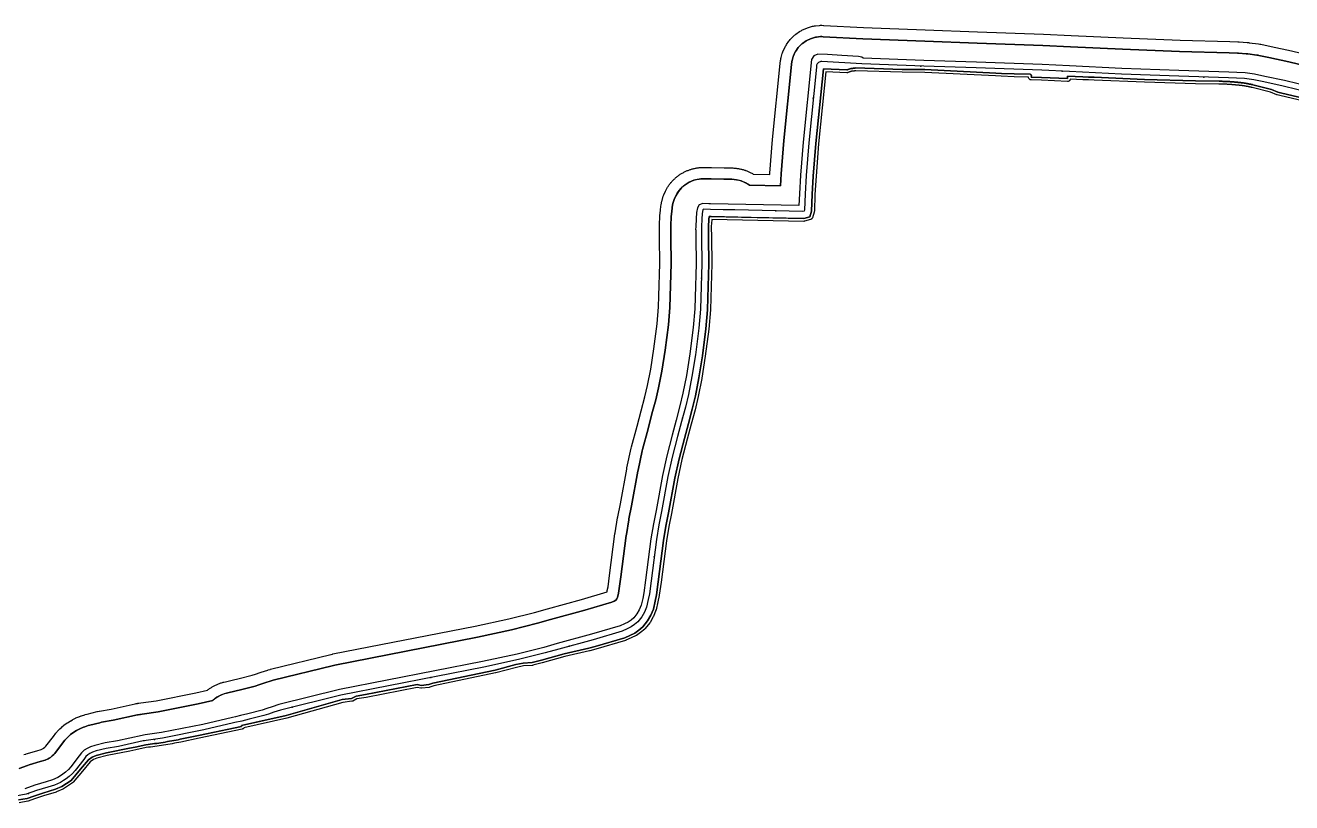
# Model space of a CAD drawing. Header units: inches. Extents: x 87993 to 113012, y 435073 to 454214.
# Drawn here: x 90714 to 91608, y 439710 to 440259 of the extents above; entities that cross this region are included whole.
import ezdxf

# ---------------------------------------------------------------- set-up
doc = ezdxf.new("R2010")
doc.units = ezdxf.units.IN
doc.header["$MEASUREMENT"] = 0
for name, color, linetype, true_color in [('As_waterkering_ZES', 7, 'Continuous', 0x00e84b), ('Beschermingszone_ZES', 7, 'Continuous', 0xfbe8ed), ('Grens_bebouwingsvrije_zone_ZES', 7, 'Continuous', 0xa4e805), ('Kernzone_ZES', 7, 'Continuous', 0xf3e833), ('Referentiepunten_ZES', 7, 'Continuous', 0xb0e81c)]:
    doc.layers.add(name, color=color, linetype=linetype, true_color=true_color)

msp = doc.modelspace()

# ---------------------------------------------------------------- linework, layer by layer
at = {"layer": 'As_waterkering_ZES'}
for points in [[(91620.87, 440211.23), (91601.62, 440215.83), (91587.79, 440218.82), (91580.73, 440220.28), (91574.25, 440221.14), (91568.64, 440221.53), (91562.96, 440221.71), (91527.83, 440222.79), (91487.42, 440224.37), (91450.64, 440226.09), (91431.3, 440227.01), (91384.94, 440228.66), (91347.91, 440229.94), (91304.18, 440231.7), (91276.01, 440233.18), (91275.39, 440233.17), (91274.79, 440233.06), (91274.21, 440232.84), (91273.68, 440232.53), (91273.21, 440232.14), (91272.81, 440231.67), (91272.5, 440231.14), (91272.28, 440230.56), (91272.17, 440229.96), (91272.16, 440229.34), (91266.76, 440175.86), (91264.92, 440152.7), (91264.16, 440139.66), (91263.74, 440128.41), (91263.5, 440127.65), (91262.63, 440127.41), (91214.64, 440128.43), (91212.09, 440128.49)], [(91212.09, 440128.49), (91210.99, 440128.51), (91206.47, 440128.61), (91197.44, 440128.8), (91192.65, 440128.92), (91192.28, 440128.8), (91192.11, 440128.47), (91191.59, 440126), (91191.29, 440122.01), (91191.02, 440116.79), (91191.13, 440108.97), (91191.29, 440090.41), (91190.67, 440066.63), (91190.36, 440058.35), (91189.29, 440045), (91186.84, 440026.28), (91184.38, 440010.79), (91181.93, 439998.21), (91179.78, 439989.16), (91177.02, 439979.03), (91174.25, 439968.45), (91170.45, 439953.89), (91167.45, 439940.17), (91162.95, 439915.57), (91161.1, 439906.18), (91159.39, 439895.8), (91155.58, 439866.64), (91154.42, 439857.53), (91153.54, 439853.37), (91152.34, 439848.16), (91150.8, 439844.49), (91148.91, 439841.11), (91146.2, 439837.7), (91143.79, 439835.73), (91141.49, 439834.08), (91138.53, 439832.66), (91135.19, 439831.19), (91114.61, 439825.1), (91090.41, 439818.43), (91080.88, 439815.76), (91061.93, 439811.07), (91037.5, 439805.7), (90936.61, 439785.96), (90894.05, 439775.44), (90889.44, 439773.98), (90885.62, 439772.63), (90882.19, 439771.56), (90872.04, 439768.9), (90866.69, 439767.63), (90861.84, 439766.54), (90860.97, 439766.33)], [(90860.97, 439766.33), (90840.04, 439761.36), (90810.83, 439755.51), (90799.21, 439753.97), (90798.13, 439753.8), (90797.25, 439753.63), (90779.7, 439749.79), (90771.05, 439748.24), (90764.03, 439746.53), (90761.48, 439745.73), (90759.6, 439744.77), (90758.02, 439743.81), (90756.72, 439742.6), (90755.18, 439740.6), (90749.24, 439732.74), (90747.36, 439730.69), (90745.02, 439728.6), (90742.81, 439726.89), (90741.01, 439725.64), (90738.84, 439724.34), (90734.58, 439722.46), (90729.9, 439721), (90721.96, 439718.7), (90714.61, 439715.99), (90700.61, 439713.48)]]:
    msp.add_lwpolyline(points, dxfattribs=at)
at = {"layer": 'Beschermingszone_ZES'}
for points in [[(91624.98, 440228.34, 0), (91605.53, 440232.99, 0), (91591.42, 440236.04, 0), (91584.27, 440237.52, 0), (91583.78, 440237.61, 0), (91583.04, 440237.72, 0), (91576.57, 440238.58, 0), (91575.49, 440238.69, 0), (91569.88, 440239.09, 0), (91569.21, 440239.12, 0), (91563.52, 440239.31, 0), (91528.45, 440240.38, 0), (91488.18, 440241.95, 0), (91451.47, 440243.67, 0), (91432.03, 440244.6, 0), (91385.56, 440246.25, 0), (91348.57, 440247.52, 0), (91305, 440249.28, 0), (91276.93, 440250.75, 0), (91275.9, 440250.78, 0), (91275.17, 440250.77, 0), (91272.25, 440250.49, 0), (91271.56, 440250.36, 0), (91268.72, 440249.58, 0), (91268.09, 440249.34, 0), (91265.39, 440248.07, 0), (91264.83, 440247.75, 0), (91262.37, 440246.02, 0), (91261.9, 440245.62, 0), (91259.76, 440243.5, 0), (91259.35, 440243, 0), (91257.63, 440240.57, 0), (91257.29, 440239.99, 0), (91256.02, 440237.32, 0), (91255.77, 440236.66, 0), (91254.99, 440233.85, 0), (91254.86, 440233.13, 0), (91254.65, 440231.11, 0), (91249.24, 440177.44, 0), (91247.37, 440153.91, 0), (91246.86, 440145.35, 0), (91224.99, 440145.82, 0), (91222.16, 440147.6, 0), (91219.1, 440148.92, 0), (91215.87, 440149.76, 0), (91212.55, 440150.08, 0), (91211.45, 440150.11, 0), (91206.93, 440150.21, 0), (91197.91, 440150.4, 0), (91193.17, 440150.51, 0), (91190.62, 440150.42, 0), (91188.09, 440150.03, 0), (91185.63, 440149.35, 0), (91182.47, 440148.04, 0), (91179.55, 440146.25, 0), (91176.96, 440144.02, 0), (91174.75, 440141.41, 0), (91172.97, 440138.49, 0), (91171.81, 440135.86, 0), (91170.98, 440132.92, 0), (91170.45, 440130.45, 0), (91170.32, 440129.75, 0), (91170.05, 440127.65, 0), (91169.75, 440123.67, 0), (91169.71, 440123.12, 0), (91169.45, 440117.9, 0), (91169.42, 440116.64, 0), (91169.53, 440108.74, 0), (91169.68, 440090.6, 0), (91169.08, 440067.31, 0), (91168.8, 440059.61, 0), (91167.8, 440047.27, 0), (91165.46, 440029.38, 0), (91163.11, 440014.55, 0), (91160.81, 440002.77, 0), (91158.84, 439994.49, 0), (91156.15, 439984.6, 0), (91153.36, 439973.91, 0), (91149.55, 439959.36, 0), (91149.34, 439958.5, 0), (91146.35, 439944.78, 0), (91146.2, 439944.05, 0), (91141.73, 439919.6, 0), (91139.91, 439910.37, 0), (91139.81, 439909.81, 0), (91138.08, 439899.3, 0), (91137.98, 439898.6, 0), (91134.16, 439869.41, 0), (91133.1, 439861.13, 0), (91132.45, 439858.02, 0), (91131.71, 439854.81, 0), (91131.36, 439853.97, 0), (91130.76, 439853.02, 0), (91129.5, 439852.28, 0), (91127.76, 439851.52, 0), (91108.68, 439845.87, 0), (91084.62, 439839.24, 0), (91075.37, 439836.65, 0), (91057.02, 439832.11, 0), (91033.11, 439826.85, 0), (90932.46, 439807.16, 0), (90931.42, 439806.93, 0), (90888.87, 439796.41, 0), (90887.52, 439796.03, 0), (90882.9, 439794.57, 0), (90882.22, 439794.34, 0), (90878.81, 439793.13, 0), (90876.25, 439792.34, 0), (90866.79, 439789.86, 0), (90861.81, 439788.67, 0), (90856.97, 439787.58, 0), (90855.98, 439787.35, 0), (90852.47, 439786.19, 0), (90849.2, 439784.44, 0), (90846.28, 439782.17, 0), (90836.02, 439779.73, 0), (90807.74, 439774.07, 0), (90796.54, 439772.57, 0), (90795.27, 439772.38, 0), (90794.74, 439772.29, 0), (90793.73, 439772.1, 0), (90793.23, 439772, 0), (90776.03, 439768.23, 0), (90767.75, 439766.75, 0), (90766.6, 439766.51, 0), (90759.58, 439764.79, 0), (90758.44, 439764.48, 0), (90755.89, 439763.68, 0), (90755.05, 439763.4, 0), (90752.93, 439762.47, 0), (90751.05, 439761.51, 0), (90750.04, 439760.96, 0), (90748.28, 439759.9, 0), (90745.93, 439758.21, 0), (90745.17, 439757.54, 0), (90743.88, 439756.33, 0), (90742.32, 439754.69, 0), (90741.83, 439754.08, 0), (90740.23, 439752, 0), (90734.79, 439744.79, 0), (90734.15, 439744.1, 0), (90733, 439743.07, 0), (90731.67, 439742.04, 0), (90730.81, 439741.44, 0), (90730.2, 439741.08, 0), (90727.96, 439740.09, 0), (90724.48, 439739, 0), (90716.73, 439736.76, 0), (90715.49, 439736.35, 0), (90709.65, 439734.2, 0)], [(90713, 439743.95, 0), (90714.24, 439744.36, 0), (90714.51, 439744.44, 0), (90722.17, 439746.66, 0), (90725.14, 439747.59, 0), (90726.5, 439748.19, 0), (90726.93, 439748.49, 0), (90727.88, 439749.22, 0), (90728.58, 439749.86, 0), (90733.87, 439756.85, 0), (90735.55, 439759.03, 0), (90736.14, 439759.76, 0), (90736.51, 439760.19, 0), (90738.07, 439761.83, 0), (90738.41, 439762.17, 0), (90739.71, 439763.38, 0), (90739.87, 439763.53, 0), (90740.63, 439764.2, 0), (90740.79, 439764.34, 0), (90741.28, 439764.72, 0), (90743.63, 439766.4, 0), (90744.15, 439766.74, 0), (90745.9, 439767.8, 0), (90746.11, 439767.92, 0), (90747.18, 439768.52, 0), (90747.41, 439768.64, 0), (90749.29, 439769.6, 0), (90749.73, 439769.81, 0), (90751.86, 439770.74, 0), (90752.32, 439770.92, 0), (90752.5, 439770.98, 0), (90753.34, 439771.26, 0), (90753.52, 439771.32, 0), (90756.06, 439772.12, 0), (90756.3, 439772.19, 0), (90757.44, 439772.5, 0), (90757.68, 439772.56, 0), (90764.7, 439774.28, 0), (90764.94, 439774.33, 0), (90766.09, 439774.58, 0), (90766.34, 439774.62, 0), (90774.47, 439776.08, 0), (90791.57, 439779.82, 0), (90792.19, 439779.95, 0), (90793.25, 439780.15, 0), (90793.37, 439780.17, 0), (90794, 439780.28, 0), (90795.41, 439780.49, 0), (90806.43, 439781.96, 0), (90834.31, 439787.55, 0), (90842.59, 439789.53, 0), (90843, 439789.85, 0), (90843.45, 439790.19, 0), (90843.91, 439790.52, 0), (90844.37, 439790.84, 0), (90844.84, 439791.15, 0), (90845.32, 439791.45, 0), (90845.8, 439791.75, 0), (90846.24, 439792, 0), (90846.35, 439792.07, 0), (90846.78, 439792.31, 0), (90847.28, 439792.57, 0), (90847.78, 439792.83, 0), (90848.29, 439793.07, 0), (90848.8, 439793.31, 0), (90849.32, 439793.54, 0), (90849.84, 439793.76, 0), (90850.36, 439793.96, 0), (90850.89, 439794.16, 0), (90851.42, 439794.35, 0), (90851.96, 439794.52, 0), (90852.5, 439794.69, 0), (90853.04, 439794.85, 0), (90853.59, 439794.99, 0), (90854.1, 439795.12, 0), (90855.17, 439795.38, 0), (90860, 439796.46, 0), (90864.85, 439797.62, 0), (90874.05, 439800.03, 0), (90876.29, 439800.72, 0), (90879.61, 439801.9, 0), (90880.42, 439802.17, 0), (90885.1, 439803.66, 0), (90885.35, 439803.73, 0), (90886.7, 439804.11, 0), (90886.95, 439804.18, 0), (90929.5, 439814.7, 0), (90929.7, 439814.74, 0), (90930.73, 439814.97, 0), (90930.92, 439815.01, 0), (91031.48, 439834.69, 0), (91055.2, 439839.9, 0), (91073.33, 439844.38, 0), (91082.48, 439846.95, 0), (91106.48, 439853.56, 0), (91124.44, 439858.88, 0), (91124.63, 439859.74, 0), (91125.21, 439862.47, 0), (91126.23, 439870.44, 0), (91130.05, 439899.7, 0), (91130.18, 439900.54, 0), (91131.93, 439911.19, 0), (91132.05, 439911.86, 0), (91133.88, 439921.1, 0), (91138.34, 439945.56, 0), (91138.52, 439946.42, 0), (91141.55, 439960.29, 0), (91141.79, 439961.31, 0), (91145.62, 439975.93, 0), (91148.42, 439986.66, 0), (91151.09, 439996.47, 0), (91152.99, 440004.46, 0), (91155.23, 440015.94, 0), (91157.54, 440030.52, 0), (91159.85, 440048.11, 0), (91160.81, 440060.08, 0), (91161.08, 440067.56, 0), (91161.68, 440090.67, 0), (91161.53, 440108.64, 0), (91161.42, 440116.58, 0), (91161.42, 440116.81, 0), (91161.45, 440118.07, 0), (91161.46, 440118.31, 0), (91161.73, 440123.58, 0), (91161.77, 440124.23, 0), (91162.08, 440128.27, 0), (91162.12, 440128.66, 0), (91162.38, 440130.75, 0), (91162.45, 440131.21, 0), (91162.61, 440132.04, 0), (91163.15, 440134.57, 0), (91163.28, 440135.12, 0), (91164.12, 440138.06, 0), (91164.3, 440138.6, 0), (91164.49, 440139.09, 0), (91165.65, 440141.72, 0), (91165.86, 440142.15, 0), (91166.08, 440142.58, 0), (91166.34, 440143.07, 0), (91166.62, 440143.56, 0), (91166.9, 440144.04, 0), (91167.19, 440144.51, 0), (91167.49, 440144.98, 0), (91167.8, 440145.45, 0), (91168.12, 440145.91, 0), (91168.45, 440146.36, 0), (91168.79, 440146.8, 0), (91169.13, 440147.24, 0), (91169.43, 440147.62, 0), (91169.52, 440147.73, 0), (91169.84, 440148.11, 0), (91170.21, 440148.53, 0), (91170.59, 440148.94, 0), (91170.97, 440149.34, 0), (91171.36, 440149.74, 0), (91171.76, 440150.13, 0), (91172.17, 440150.52, 0), (91172.58, 440150.89, 0), (91173, 440151.26, 0), (91173.38, 440151.58, 0), (91173.49, 440151.67, 0), (91173.86, 440151.97, 0), (91174.3, 440152.31, 0), (91174.75, 440152.65, 0), (91175.2, 440152.98, 0), (91175.66, 440153.29, 0), (91176.13, 440153.6, 0), (91176.6, 440153.9, 0), (91177.08, 440154.19, 0), (91177.55, 440154.47, 0), (91178.05, 440154.75, 0), (91178.54, 440155.01, 0), (91179.04, 440155.27, 0), (91179.54, 440155.51, 0), (91180.04, 440155.75, 0), (91180.55, 440155.98, 0), (91181.07, 440156.19, 0), (91181.59, 440156.4, 0), (91182.11, 440156.6, 0), (91182.64, 440156.78, 0), (91183.1, 440156.94, 0), (91183.56, 440157.09, 0), (91184.09, 440157.25, 0), (91184.62, 440157.41, 0), (91185.15, 440157.55, 0), (91185.69, 440157.69, 0), (91186.23, 440157.81, 0), (91186.77, 440157.93, 0), (91187.24, 440158.02, 0), (91187.37, 440158.05, 0), (91187.86, 440158.13, 0), (91188.4, 440158.21, 0), (91188.95, 440158.29, 0), (91189.5, 440158.35, 0), (91190.05, 440158.4, 0), (91190.6, 440158.45, 0), (91191.15, 440158.48, 0), (91191.71, 440158.5, 0), (91192.26, 440158.52, 0), (91192.75, 440158.52, 0), (91192.89, 440158.52, 0), (91193.33, 440158.51, 0), (91198.09, 440158.4, 0), (91207.11, 440158.2, 0), (91211.62, 440158.11, 0), (91212.76, 440158.08, 0), (91213.28, 440158.07, 0), (91213.83, 440158.04, 0), (91214.38, 440158, 0), (91214.94, 440157.95, 0), (91215.49, 440157.89, 0), (91216.04, 440157.82, 0), (91216.59, 440157.75, 0), (91217.14, 440157.65, 0), (91217.68, 440157.56, 0), (91218.23, 440157.45, 0), (91218.77, 440157.33, 0), (91219.31, 440157.2, 0), (91219.84, 440157.06, 0), (91220.38, 440156.91, 0), (91220.91, 440156.75, 0), (91221.44, 440156.58, 0), (91221.89, 440156.42, 0), (91222.03, 440156.37, 0), (91222.48, 440156.21, 0), (91223, 440156.01, 0), (91223.51, 440155.8, 0), (91224.02, 440155.58, 0), (91224.53, 440155.35, 0), (91225.03, 440155.11, 0), (91225.53, 440154.86, 0), (91226.02, 440154.61, 0), (91226.5, 440154.34, 0), (91226.98, 440154.07, 0), (91227.45, 440153.79, 0), (91239.33, 440153.51, 0), (91239.39, 440154.46, 0), (91241.27, 440178.16, 0), (91246.69, 440231.91, 0), (91246.9, 440233.94, 0), (91246.99, 440234.56, 0), (91247.13, 440235.33, 0), (91247.28, 440235.99, 0), (91248.07, 440238.8, 0), (91248.27, 440239.43, 0), (91248.53, 440240.13, 0), (91248.79, 440240.75, 0), (91250.06, 440243.42, 0), (91250.37, 440244.01, 0), (91250.73, 440244.61, 0), (91251.09, 440245.19, 0), (91252.81, 440247.62, 0), (91253.23, 440248.16, 0), (91253.65, 440248.66, 0), (91254.12, 440249.16, 0), (91256.25, 440251.29, 0), (91256.75, 440251.75, 0), (91257.23, 440252.15, 0), (91257.77, 440252.56, 0), (91260.24, 440254.3, 0), (91260.81, 440254.67, 0), (91261.38, 440254.99, 0), (91261.98, 440255.31, 0), (91264.67, 440256.58, 0), (91265.3, 440256.84, 0), (91265.96, 440257.09, 0), (91266.59, 440257.29, 0), (91269.44, 440258.07, 0), (91270.1, 440258.23, 0), (91270.83, 440258.36, 0), (91271.48, 440258.45, 0), (91274.4, 440258.73, 0), (91275.07, 440258.77, 0), (91275.85, 440258.78, 0), (91276.08, 440258.78, 0), (91277.11, 440258.75, 0), (91277.35, 440258.74, 0), (91305.37, 440257.27, 0), (91348.87, 440255.52, 0), (91385.84, 440254.25, 0), (91432.36, 440252.59, 0), (91451.85, 440251.66, 0), (91488.52, 440249.95, 0), (91528.73, 440248.37, 0), (91563.77, 440247.3, 0), (91569.55, 440247.11, 0), (91570.37, 440247.07, 0), (91576.06, 440246.67, 0), (91576.3, 440246.65, 0), (91577.38, 440246.54, 0), (91577.62, 440246.51, 0), (91584.18, 440245.64, 0), (91585, 440245.52, 0), (91585.23, 440245.48, 0), (91585.83, 440245.36, 0), (91593.08, 440243.87, 0), (91607.3, 440240.79, 0), (91626.85, 440236.12, 0)], [(90709.21, 439712, 0), (90715.31, 439713.09, 0), (90719.94, 439714.7, 0), (90726.25, 439716.75, 0), (90735.26, 439719.48, 0), (90739.73, 439721.47, 0), (90746.27, 439725.8, 0), (90752.87, 439733.61, 0), (90758.47, 439740.25, 0), (90761.06, 439742.18, 0), (90763.92, 439743.37, 0), (90771.28, 439745.33, 0), (90787.41, 439748.43, 0), (90791.55, 439749.32, 0), (90799.04, 439750.94, 0), (90800.57, 439751.12, 0), (90802.09, 439751.31, 0), (90803.62, 439751.5, 0), (90805.14, 439751.71, 0), (90806.67, 439751.92, 0), (90808.19, 439752.15, 0), (90809.71, 439752.38, 0), (90811.23, 439752.62, 0), (90812.75, 439752.86, 0), (90814.27, 439753.12, 0), (90815.79, 439753.38, 0), (90817.3, 439753.65, 0), (90818.82, 439753.92, 0), (90820.33, 439754.21, 0), (90821.84, 439754.5, 0), (90823.35, 439754.81, 0), (90836.16, 439757.46, 0), (90866.55, 439763.92, 0), (90866.54, 439764.59, 0), (90897.98, 439771.64, 0), (90937.61, 439782.76, 0), (90944.2, 439783.58, 0), (90947.32, 439785.16, 0), (90954.07, 439786.29, 0), (90990.5, 439793.41, 0), (90993.36, 439792.85, 0), (90998.67, 439793.38, 0), (91000.12, 439793.92, 0), (91001.64, 439794.48, 0), (91045.42, 439803.63, 0), (91060.16, 439807.51, 0), (91065.25, 439808.56, 0), (91071.65, 439808.93, 0), (91078.16, 439810.58, 0), (91094.2, 439815.21, 0), (91111.71, 439819.11, 0), (91115.98, 439820.29, 0), (91136.91, 439826.49, 0), (91140.62, 439828.11, 0), (91144.04, 439829.76, 0), (91146.83, 439831.75, 0), (91149.78, 439834.17, 0), (91153.08, 439838.31, 0), (91155.3, 439842.3, 0), (91157.12, 439846.62, 0), (91158.42, 439852.29, 0), (91159.35, 439856.7, 0), (91160.54, 439866, 0), (91164.34, 439895.07, 0), (91166.02, 439905.29, 0), (91167.87, 439914.64, 0), (91172.35, 439939.19, 0), (91175.31, 439952.73, 0), (91179.09, 439967.18, 0), (91181.85, 439977.74, 0), (91184.62, 439987.92, 0), (91186.81, 439997.15, 0), (91189.3, 440009.92, 0), (91191.78, 440025.57, 0), (91194.26, 440044.47, 0), (91195.36, 440058.05, 0), (91195.67, 440066.47, 0), (91196.29, 440090.37, 0), (91196.13, 440109.03, 0), (91196.02, 440116.7, 0), (91196.28, 440121.69, 0), (91196.44, 440123.83, 0), (91197.33, 440123.8, 0), (91263.27, 440122.39, 0), (91267.45, 440123.57, 0), (91268.72, 440127.55, 0), (91269.15, 440139.42, 0), (91269.91, 440152.35, 0), (91271.74, 440175.41, 0), (91277.06, 440228.12, 0), (91293.71, 440227.24, 0), (91293.73, 440227.25, 0), (91294.04, 440227.41, 0), (91294.36, 440227.57, 0), (91294.68, 440227.7, 0), (91295.01, 440227.83, 0), (91295.34, 440227.94, 0), (91295.67, 440228.05, 0), (91296.01, 440228.13, 0), (91296.35, 440228.22, 0), (91296.7, 440228.27, 0), (91297.04, 440228.33, 0), (91297.38, 440228.36, 0), (91297.53, 440228.37, 0), (91297.68, 440228.39, 0), (91297.83, 440228.4, 0), (91297.98, 440228.41, 0), (91298.12, 440228.43, 0), (91298.27, 440228.45, 0), (91298.42, 440228.46, 0), (91298.57, 440228.48, 0), (91298.72, 440228.5, 0), (91298.86, 440228.52, 0), (91299.01, 440228.54, 0), (91299.16, 440228.56, 0), (91299.31, 440228.58, 0), (91299.45, 440228.6, 0), (91299.6, 440228.63, 0), (91299.75, 440228.65, 0), (91332.79, 440227.64, 0), (91348.64, 440227.56, 0), (91398.67, 440225.08, 0), (91402.66, 440224.88, 0), (91411.8, 440224.43, 0), (91423, 440224.24, 0), (91423.08, 440224.2, 0), (91423.15, 440224.16, 0), (91423.23, 440224.11, 0), (91423.3, 440224.06, 0), (91423.37, 440224, 0), (91423.44, 440223.94, 0), (91423.5, 440223.88, 0), (91423.56, 440223.81, 0), (91423.62, 440223.74, 0), (91423.67, 440223.67, 0), (91423.72, 440223.59, 0), (91423.76, 440223.52, 0), (91423.8, 440223.44, 0), (91423.84, 440223.36, 0), (91423.87, 440223.27, 0), (91423.89, 440223.19, 0), (91423.8, 440222.28, 0), (91431.09, 440222.02, 0), (91449.34, 440221.14, 0), (91449.45, 440222.82, 0), (91460.25, 440222.38, 0), (91464.25, 440222.22, 0), (91468.24, 440222.06, 0), (91503.67, 440220.63, 0), (91539.75, 440219.54, 0), (91556.27, 440219.32, 0), (91556.65, 440219.31, 0), (91557.02, 440219.3, 0), (91557.4, 440219.29, 0), (91557.78, 440219.27, 0), (91558.16, 440219.26, 0), (91558.53, 440219.25, 0), (91558.91, 440219.23, 0), (91559.29, 440219.22, 0), (91559.66, 440219.21, 0), (91560.04, 440219.19, 0), (91560.42, 440219.18, 0), (91560.79, 440219.16, 0), (91561.17, 440219.15, 0), (91561.55, 440219.13, 0), (91561.92, 440219.12, 0), (91562.3, 440219.1, 0), (91562.68, 440219.08, 0), (91563.07, 440219.06, 0), (91563.45, 440219.03, 0), (91563.83, 440219.01, 0), (91564.21, 440218.98, 0), (91564.6, 440218.96, 0), (91564.98, 440218.93, 0), (91565.36, 440218.9, 0), (91565.75, 440218.87, 0), (91566.13, 440218.84, 0), (91566.51, 440218.81, 0), (91566.89, 440218.77, 0), (91567.27, 440218.74, 0), (91567.66, 440218.7, 0), (91568.04, 440218.67, 0), (91568.42, 440218.63, 0), (91568.62, 440218.61, 0), (91568.82, 440218.59, 0), (91569.02, 440218.57, 0), (91569.23, 440218.55, 0), (91569.43, 440218.53, 0), (91569.63, 440218.51, 0), (91569.83, 440218.49, 0), (91570.03, 440218.47, 0), (91570.23, 440218.45, 0), (91570.43, 440218.43, 0), (91570.63, 440218.41, 0), (91570.84, 440218.39, 0), (91571.04, 440218.38, 0), (91571.24, 440218.36, 0), (91571.44, 440218.34, 0), (91571.64, 440218.32, 0), (91571.92, 440218.29, 0), (91572.21, 440218.26, 0), (91572.49, 440218.23, 0), (91572.77, 440218.19, 0), (91573.06, 440218.16, 0), (91573.34, 440218.12, 0), (91573.62, 440218.08, 0), (91573.9, 440218.04, 0), (91574.18, 440217.99, 0), (91574.47, 440217.95, 0), (91574.75, 440217.9, 0), (91575.03, 440217.85, 0), (91575.31, 440217.8, 0), (91575.59, 440217.75, 0), (91575.87, 440217.7, 0), (91576.15, 440217.64, 0), (91576.39, 440217.59, 0), (91576.64, 440217.54, 0), (91576.89, 440217.49, 0), (91577.13, 440217.44, 0), (91577.38, 440217.39, 0), (91577.62, 440217.34, 0), (91577.87, 440217.29, 0), (91578.11, 440217.24, 0), (91578.36, 440217.19, 0), (91578.61, 440217.14, 0), (91578.85, 440217.09, 0), (91579.1, 440217.04, 0), (91579.34, 440216.99, 0), (91579.59, 440216.94, 0), (91579.83, 440216.89, 0), (91580.08, 440216.84, 0), (91593.29, 440213.42, 0), (91597.81, 440211.54, 0), (91600.51, 440210.96, 0), (91619.7, 440206.37, 0)], [(91619.24, 440204.42, 0), (91600.07, 440209.01, 0), (91597.38, 440209.59, 0), (91597.12, 440209.66, 0), (91597.04, 440209.69, 0), (91592.65, 440211.52, 0), (91579.63, 440214.89, 0), (91579.43, 440214.93, 0), (91579.19, 440214.98, 0), (91578.94, 440215.03, 0), (91578.7, 440215.08, 0), (91578.45, 440215.13, 0), (91578.21, 440215.18, 0), (91577.96, 440215.23, 0), (91577.72, 440215.28, 0), (91577.47, 440215.33, 0), (91577.22, 440215.38, 0), (91576.98, 440215.43, 0), (91576.74, 440215.48, 0), (91576.49, 440215.53, 0), (91576.24, 440215.58, 0), (91576, 440215.63, 0), (91575.75, 440215.68, 0), (91575.48, 440215.73, 0), (91575.22, 440215.78, 0), (91574.95, 440215.84, 0), (91574.68, 440215.88, 0), (91574.41, 440215.93, 0), (91574.14, 440215.97, 0), (91573.87, 440216.02, 0), (91573.6, 440216.06, 0), (91573.34, 440216.1, 0), (91573.07, 440216.14, 0), (91572.8, 440216.17, 0), (91572.52, 440216.21, 0), (91572.25, 440216.24, 0), (91571.98, 440216.27, 0), (91571.71, 440216.3, 0), (91571.45, 440216.33, 0), (91571.26, 440216.35, 0), (91571.05, 440216.37, 0), (91570.85, 440216.38, 0), (91570.65, 440216.4, 0), (91570.45, 440216.42, 0), (91570.24, 440216.44, 0), (91570.04, 440216.46, 0), (91569.84, 440216.48, 0), (91569.63, 440216.5, 0), (91569.43, 440216.52, 0), (91569.23, 440216.54, 0), (91569.03, 440216.56, 0), (91568.83, 440216.58, 0), (91568.62, 440216.6, 0), (91568.42, 440216.62, 0), (91568.22, 440216.64, 0), (91567.85, 440216.68, 0), (91567.47, 440216.71, 0), (91567.09, 440216.75, 0), (91566.72, 440216.78, 0), (91566.34, 440216.81, 0), (91565.96, 440216.85, 0), (91565.59, 440216.88, 0), (91565.21, 440216.91, 0), (91564.83, 440216.93, 0), (91564.46, 440216.96, 0), (91564.08, 440216.99, 0), (91563.7, 440217.01, 0), (91563.32, 440217.04, 0), (91562.95, 440217.06, 0), (91562.57, 440217.08, 0), (91562.2, 440217.1, 0), (91561.84, 440217.12, 0), (91561.46, 440217.13, 0), (91561.09, 440217.15, 0), (91560.71, 440217.16, 0), (91560.34, 440217.18, 0), (91559.96, 440217.19, 0), (91559.59, 440217.21, 0), (91559.21, 440217.22, 0), (91558.84, 440217.24, 0), (91558.46, 440217.25, 0), (91558.09, 440217.26, 0), (91557.71, 440217.27, 0), (91557.34, 440217.29, 0), (91556.96, 440217.3, 0), (91556.59, 440217.31, 0), (91556.23, 440217.32, 0), (91539.71, 440217.54, 0), (91503.6, 440218.63, 0), (91468.16, 440220.06, 0), (91464.17, 440220.22, 0), (91460.17, 440220.38, 0), (91451.29, 440220.74, 0), (91451.21, 440220.44, 0), (91451.08, 440220.16, 0), (91450.9, 440219.9, 0), (91450.69, 440219.67, 0), (91450.44, 440219.47, 0), (91450.16, 440219.32, 0), (91449.87, 440219.21, 0), (91449.56, 440219.16, 0), (91449.24, 440219.15, 0), (91431, 440220.02, 0), (91423.73, 440220.28, 0), (91423.4, 440220.32, 0), (91423.07, 440220.41, 0), (91422.77, 440220.56, 0), (91422.49, 440220.76, 0), (91422.26, 440221.01, 0), (91422.06, 440221.29, 0), (91421.92, 440221.59, 0), (91421.84, 440221.92, 0), (91421.8, 440222.26, 0), (91411.77, 440222.43, 0), (91411.7, 440222.43, 0), (91402.56, 440222.88, 0), (91398.57, 440223.08, 0), (91348.59, 440225.56, 0), (91332.78, 440225.64, 0), (91332.73, 440225.64, 0), (91299.88, 440226.65, 0), (91299.76, 440226.63, 0), (91299.6, 440226.6, 0), (91299.45, 440226.58, 0), (91299.29, 440226.56, 0), (91299.13, 440226.54, 0), (91298.97, 440226.51, 0), (91298.81, 440226.49, 0), (91298.65, 440226.48, 0), (91298.49, 440226.46, 0), (91298.33, 440226.44, 0), (91298.18, 440226.42, 0), (91298.02, 440226.41, 0), (91297.86, 440226.39, 0), (91297.7, 440226.38, 0), (91297.55, 440226.37, 0), (91297.29, 440226.34, 0), (91297.02, 440226.3, 0), (91296.75, 440226.25, 0), (91296.49, 440226.19, 0), (91296.22, 440226.13, 0), (91295.96, 440226.04, 0), (91295.7, 440225.96, 0), (91295.44, 440225.85, 0), (91295.19, 440225.75, 0), (91294.94, 440225.62, 0), (91294.69, 440225.5, 0), (91294.44, 440225.38, 0), (91294.17, 440225.29, 0), (91293.89, 440225.25, 0), (91293.61, 440225.25, 0), (91278.86, 440226.02, 0), (91273.74, 440175.23, 0), (91271.91, 440152.21, 0), (91271.15, 440139.32, 0), (91270.72, 440127.48, 0), (91270.69, 440127.2, 0), (91270.62, 440126.94, 0), (91269.36, 440122.96, 0), (91269.23, 440122.66, 0), (91269.06, 440122.38, 0), (91268.84, 440122.13, 0), (91268.59, 440121.92, 0), (91268.3, 440121.76, 0), (91267.99, 440121.64, 0), (91263.82, 440120.47, 0), (91263.62, 440120.42, 0), (91263.25, 440120.39, 0), (91198.29, 440121.78, 0), (91198.27, 440121.57, 0), (91198.02, 440116.67, 0), (91198.13, 440109.05, 0), (91198.29, 440090.37, 0), (91198.28, 440090.31, 0), (91197.67, 440066.41, 0), (91197.36, 440057.98, 0), (91197.35, 440057.89, 0), (91196.26, 440044.31, 0), (91196.25, 440044.21, 0), (91193.77, 440025.31, 0), (91193.76, 440025.25, 0), (91191.28, 440009.59, 0), (91191.27, 440009.53, 0), (91188.78, 439996.77, 0), (91188.76, 439996.69, 0), (91186.57, 439987.46, 0), (91186.55, 439987.39, 0), (91183.78, 439977.23, 0), (91181.03, 439966.68, 0), (91177.25, 439952.26, 0), (91174.31, 439938.8, 0), (91169.83, 439914.26, 0), (91167.99, 439904.94, 0), (91166.32, 439894.78, 0), (91162.53, 439865.74, 0), (91161.34, 439856.44, 0), (91161.32, 439856.35, 0), (91161.31, 439856.29, 0), (91160.38, 439851.86, 0), (91159.07, 439846.17, 0), (91159, 439845.93, 0), (91158.96, 439845.84, 0), (91157.15, 439841.52, 0), (91157.05, 439841.32, 0), (91154.82, 439837.32, 0), (91154.64, 439837.07, 0), (91151.34, 439832.92, 0), (91151.31, 439832.88, 0), (91151.05, 439832.63, 0), (91148.09, 439830.2, 0), (91147.99, 439830.13, 0), (91145.21, 439828.14, 0), (91145.04, 439828.03, 0), (91144.91, 439827.96, 0), (91141.49, 439826.31, 0), (91141.42, 439826.28, 0), (91137.72, 439824.66, 0), (91137.6, 439824.61, 0), (91137.48, 439824.57, 0), (91116.53, 439818.37, 0), (91112.25, 439817.18, 0), (91112.15, 439817.16, 0), (91094.69, 439813.27, 0), (91078.71, 439808.66, 0), (91078.65, 439808.64, 0), (91072.14, 439806.99, 0), (91072, 439806.96, 0), (91071.76, 439806.93, 0), (91065.51, 439806.57, 0), (91060.62, 439805.56, 0), (91045.93, 439801.7, 0), (91045.83, 439801.67, 0), (91002.19, 439792.55, 0), (91000.81, 439792.05, 0), (90999.36, 439791.5, 0), (90999.02, 439791.41, 0), (90998.87, 439791.39, 0), (90993.56, 439790.86, 0), (90993.36, 439790.85, 0), (90992.99, 439790.88, 0), (90990.5, 439791.37, 0), (90954.45, 439784.33, 0), (90954.41, 439784.32, 0), (90947.95, 439783.24, 0), (90945.1, 439781.8, 0), (90944.78, 439781.67, 0), (90944.45, 439781.6, 0), (90938, 439780.79, 0), (90898.52, 439769.72, 0), (90898.42, 439769.69, 0), (90868.28, 439762.93, 0), (90868.09, 439762.65, 0), (90867.86, 439762.41, 0), (90867.59, 439762.21, 0), (90867.29, 439762.06, 0), (90866.96, 439761.96, 0), (90836.57, 439755.5, 0), (90823.75, 439752.85, 0), (90822.23, 439752.54, 0), (90820.71, 439752.25, 0), (90819.19, 439751.96, 0), (90817.66, 439751.68, 0), (90816.14, 439751.41, 0), (90814.61, 439751.15, 0), (90813.08, 439750.89, 0), (90811.55, 439750.64, 0), (90810.02, 439750.4, 0), (90808.49, 439750.17, 0), (90806.95, 439749.94, 0), (90805.42, 439749.73, 0), (90803.88, 439749.52, 0), (90802.35, 439749.33, 0), (90800.81, 439749.13, 0), (90799.37, 439748.97, 0), (90791.97, 439747.37, 0), (90787.83, 439746.47, 0), (90787.78, 439746.46, 0), (90771.73, 439743.38, 0), (90764.56, 439741.47, 0), (90762.06, 439740.43, 0), (90759.85, 439738.78, 0), (90754.4, 439732.32, 0), (90747.79, 439724.51, 0), (90747.55, 439724.27, 0), (90747.37, 439724.14, 0), (90740.83, 439719.8, 0), (90740.73, 439719.74, 0), (90740.54, 439719.64, 0), (90736.07, 439717.65, 0), (90735.94, 439717.6, 0), (90735.84, 439717.56, 0), (90726.85, 439714.85, 0), (90720.58, 439712.8, 0), (90715.96, 439711.2, 0), (90715.66, 439711.12, 0), (90709.57, 439710.03, 0)]]:
    msp.add_polyline3d(points, dxfattribs=at)
at = {"layer": 'Grens_bebouwingsvrije_zone_ZES'}
msp.add_lwpolyline([(91621.81, 440215.12), (91602.51, 440219.73), (91588.62, 440222.74), (91581.39, 440224.22), (91574.66, 440225.12), (91568.85, 440225.53), (91563.09, 440225.71), (91527.97, 440226.78), (91487.59, 440228.37), (91450.83, 440230.08), (91431.46, 440231.01), (91385.08, 440232.66), (91348.06, 440233.93), (91305.14, 440235.66), (91304.14, 440236.36), (91301.79, 440236.74), (91290.18, 440237.47), (91279.91, 440238.14), (91273.1, 440238.44), (91270.24, 440237.25), (91268.66, 440234.55), (91262.78, 440176.22), (91260.93, 440152.97), (91260.16, 440139.85), (91259.85, 440131.47), (91197.51, 440132.8), (91196.35, 440132.83), (91192.05, 440132.93), (91189.46, 440132.08), (91188.31, 440129.82), (91187.62, 440126.57), (91187.29, 440122.27), (91187.02, 440116.87), (91186.89, 440114.5), (91187.05, 440114.49), (91187.13, 440108.93), (91187.28, 440090.45), (91186.67, 440066.76), (91186.37, 440058.58), (91185.31, 440045.42), (91182.88, 440026.86), (91180.44, 440011.48), (91178.02, 439999.05), (91175.9, 439990.14), (91173.15, 439980.06), (91170.39, 439969.46), (91166.56, 439954.83), (91163.53, 439940.96), (91159.03, 439916.32), (91157.17, 439906.9), (91155.44, 439896.38), (91151.62, 439867.15), (91150.47, 439858.2), (91149.64, 439854.23), (91148.52, 439849.39), (91147.2, 439846.25), (91145.58, 439843.34), (91143.34, 439840.52), (91141.36, 439838.9), (91139.44, 439837.54), (91136.86, 439836.29), (91133.82, 439834.96), (91113.51, 439828.94), (91089.34, 439822.28), (91079.86, 439819.63), (91061.02, 439814.97), (91036.68, 439809.62), (90935.74, 439789.87), (90892.96, 439779.3), (90888.16, 439777.77), (90884.36, 439776.42), (90881.09, 439775.41), (90871.07, 439772.78), (90865.79, 439771.52), (90862.3, 439770.74), (90860.06, 439770.23), (90839.18, 439765.27), (90810.17, 439759.46), (90798.65, 439757.92), (90797.45, 439757.74), (90796.45, 439757.55), (90778.92, 439753.71), (90770.23, 439752.16), (90762.96, 439750.38), (90759.97, 439749.45), (90757.66, 439748.27), (90755.59, 439747.02), (90753.75, 439745.3), (90752, 439743.02), (90746.17, 439735.3), (90744.55, 439733.54), (90742.46, 439731.68), (90740.44, 439730.11), (90738.84, 439729), (90737, 439727.9), (90733.17, 439726.21), (90728.74, 439724.83), (90720.71, 439722.5), (90713.55, 439719.86)], dxfattribs=at)
at = {"layer": 'Kernzone_ZES'}
msp.add_lwpolyline([(90709.65, 439734.2), (90715.49, 439736.35), (90716.73, 439736.76), (90724.48, 439739), (90727.96, 439740.09), (90730.2, 439741.08), (90730.81, 439741.44), (90731.67, 439742.04), (90733, 439743.07), (90734.15, 439744.1), (90734.79, 439744.79), (90740.23, 439752), (90741.83, 439754.08), (90742.32, 439754.69), (90743.88, 439756.33), (90745.17, 439757.54), (90745.93, 439758.21), (90748.28, 439759.9), (90750.04, 439760.96), (90751.05, 439761.51), (90752.93, 439762.47), (90755.05, 439763.4), (90755.89, 439763.68), (90758.44, 439764.48), (90759.58, 439764.79), (90766.6, 439766.51), (90767.75, 439766.75), (90776.03, 439768.23), (90793.23, 439772), (90793.73, 439772.1), (90794.74, 439772.29), (90795.27, 439772.38), (90796.54, 439772.57), (90807.74, 439774.07), (90836.02, 439779.73), (90846.28, 439782.17, -0.129408), (90855.98, 439787.35), (90856.97, 439787.58), (90861.81, 439788.67), (90866.79, 439789.86), (90876.25, 439792.34), (90878.81, 439793.13), (90882.22, 439794.34), (90882.9, 439794.57), (90887.52, 439796.03), (90888.87, 439796.41), (90931.42, 439806.93), (90932.46, 439807.16), (91033.11, 439826.85), (91057.02, 439832.11), (91075.37, 439836.65), (91084.62, 439839.24), (91108.68, 439845.87), (91127.76, 439851.52), (91129.5, 439852.28), (91130.76, 439853.02), (91131.36, 439853.97), (91131.71, 439854.81), (91132.45, 439858.02), (91133.1, 439861.13), (91134.16, 439869.41), (91137.98, 439898.6), (91138.08, 439899.3), (91139.81, 439909.81), (91139.91, 439910.37), (91141.73, 439919.6), (91146.2, 439944.05), (91146.35, 439944.78), (91149.34, 439958.5), (91149.55, 439959.36), (91153.36, 439973.91), (91156.15, 439984.6), (91158.84, 439994.49), (91160.81, 440002.77), (91163.11, 440014.55), (91165.46, 440029.38), (91167.8, 440047.27), (91168.8, 440059.61), (91169.08, 440067.31), (91169.68, 440090.6), (91169.53, 440108.74), (91169.42, 440116.64), (91169.45, 440117.9), (91169.71, 440123.12), (91169.75, 440123.67), (91170.05, 440127.65), (91170.32, 440129.75), (91170.45, 440130.45), (91170.98, 440132.92), (91171.81, 440135.86), (91172.97, 440138.49, -0.200711), (91185.63, 440149.35, -0.088871), (91193.17, 440150.51), (91197.91, 440150.4), (91206.93, 440150.21), (91211.45, 440150.11), (91212.55, 440150.08, -0.155852), (91224.99, 440145.82), (91246.86, 440145.35), (91247.37, 440153.91), (91249.24, 440177.44), (91254.65, 440231.11), (91254.86, 440233.13), (91254.99, 440233.85), (91255.77, 440236.66), (91256.02, 440237.32), (91257.29, 440239.99), (91257.63, 440240.57), (91259.35, 440243), (91259.76, 440243.5), (91261.9, 440245.62), (91262.37, 440246.02), (91264.83, 440247.75), (91265.39, 440248.07), (91268.09, 440249.34), (91268.72, 440249.58), (91271.56, 440250.36), (91272.25, 440250.49), (91275.17, 440250.77), (91275.9, 440250.78), (91276.93, 440250.75), (91305, 440249.28), (91348.57, 440247.52), (91385.56, 440246.25), (91432.03, 440244.6), (91451.47, 440243.67), (91488.18, 440241.95), (91528.45, 440240.38), (91563.52, 440239.31), (91569.21, 440239.12), (91569.88, 440239.09), (91575.49, 440238.69), (91576.57, 440238.58), (91583.04, 440237.72), (91583.78, 440237.61), (91584.27, 440237.52), (91591.42, 440236.04), (91605.53, 440232.99), (91624.98, 440228.34)], format="xyb", dxfattribs=at)
msp.add_lwpolyline([(91619.7, 440206.37), (91600.51, 440210.96), (91597.81, 440211.54), (91593.29, 440213.42), (91580.08, 440216.84), (91579.83, 440216.89), (91579.59, 440216.94), (91579.34, 440216.99), (91579.1, 440217.04), (91578.85, 440217.09), (91578.61, 440217.14), (91578.36, 440217.19), (91578.11, 440217.24), (91577.87, 440217.29), (91577.62, 440217.34), (91577.38, 440217.39), (91577.13, 440217.44), (91576.89, 440217.49), (91576.64, 440217.54), (91576.39, 440217.59), (91576.15, 440217.64), (91575.87, 440217.7), (91575.59, 440217.75), (91575.31, 440217.8), (91575.03, 440217.85), (91574.75, 440217.9), (91574.47, 440217.95), (91574.18, 440217.99), (91573.9, 440218.04), (91573.62, 440218.08), (91573.34, 440218.12), (91573.06, 440218.16), (91572.77, 440218.19), (91572.49, 440218.23), (91572.21, 440218.26), (91571.92, 440218.29), (91571.64, 440218.32), (91571.44, 440218.34), (91571.24, 440218.36), (91571.04, 440218.38), (91570.84, 440218.39), (91570.63, 440218.41), (91570.43, 440218.43), (91570.23, 440218.45), (91570.03, 440218.47), (91569.83, 440218.49), (91569.63, 440218.51), (91569.43, 440218.53), (91569.23, 440218.55), (91569.02, 440218.57), (91568.82, 440218.59), (91568.62, 440218.61), (91568.42, 440218.63), (91568.04, 440218.67), (91567.66, 440218.7), (91567.27, 440218.74), (91566.89, 440218.77), (91566.51, 440218.81), (91566.13, 440218.84), (91565.75, 440218.87), (91565.36, 440218.9), (91564.98, 440218.93), (91564.6, 440218.96), (91564.21, 440218.98), (91563.83, 440219.01), (91563.45, 440219.03), (91563.07, 440219.06), (91562.68, 440219.08), (91562.3, 440219.1), (91561.92, 440219.12), (91561.55, 440219.13), (91561.17, 440219.15), (91560.79, 440219.16), (91560.42, 440219.18), (91560.04, 440219.19), (91559.66, 440219.21), (91559.29, 440219.22), (91558.91, 440219.23), (91558.53, 440219.25), (91558.16, 440219.26), (91557.78, 440219.27), (91557.4, 440219.29), (91557.02, 440219.3), (91556.65, 440219.31), (91556.27, 440219.32), (91539.75, 440219.54), (91503.67, 440220.63), (91468.24, 440222.06), (91464.25, 440222.22), (91460.25, 440222.38), (91449.45, 440222.82), (91449.34, 440221.14), (91431.09, 440222.02), (91423.8, 440222.28), (91423.89, 440223.19), (91423.87, 440223.27), (91423.84, 440223.36), (91423.8, 440223.44), (91423.76, 440223.52), (91423.72, 440223.59), (91423.67, 440223.67), (91423.62, 440223.74), (91423.56, 440223.81), (91423.5, 440223.88), (91423.44, 440223.94), (91423.37, 440224), (91423.3, 440224.06), (91423.23, 440224.11), (91423.15, 440224.16), (91423.08, 440224.2), (91423, 440224.24), (91411.8, 440224.43), (91402.66, 440224.88), (91398.67, 440225.08), (91348.64, 440227.56), (91332.79, 440227.64), (91299.75, 440228.65), (91299.6, 440228.63), (91299.45, 440228.6), (91299.31, 440228.58), (91299.16, 440228.56), (91299.01, 440228.54), (91298.86, 440228.52), (91298.72, 440228.5), (91298.57, 440228.48), (91298.42, 440228.46), (91298.27, 440228.45), (91298.12, 440228.43), (91297.98, 440228.41), (91297.83, 440228.4), (91297.68, 440228.39), (91297.53, 440228.37), (91297.38, 440228.36), (91297.04, 440228.33), (91296.7, 440228.27), (91296.35, 440228.22), (91296.01, 440228.13), (91295.67, 440228.05), (91295.34, 440227.94), (91295.01, 440227.83), (91294.68, 440227.7), (91294.36, 440227.57), (91294.04, 440227.41), (91293.73, 440227.25), (91293.71, 440227.24), (91277.06, 440228.12), (91271.74, 440175.41), (91269.91, 440152.35), (91269.15, 440139.42), (91268.72, 440127.55), (91267.45, 440123.57), (91263.27, 440122.39), (91226.12, 440123.19), (91197.85, 440123.79), (91197.33, 440123.8), (91196.44, 440123.83), (91196.28, 440121.69), (91196.02, 440116.7), (91196.13, 440109.03), (91196.29, 440090.37), (91195.67, 440066.47), (91195.36, 440058.05), (91194.26, 440044.47), (91191.78, 440025.57), (91189.3, 440009.92), (91186.81, 439997.15), (91184.62, 439987.92), (91181.85, 439977.74), (91179.09, 439967.18), (91175.31, 439952.73), (91172.35, 439939.19), (91167.87, 439914.64), (91166.02, 439905.29), (91164.34, 439895.07), (91160.54, 439866), (91159.35, 439856.7), (91158.42, 439852.29), (91157.12, 439846.62), (91155.3, 439842.3), (91153.08, 439838.31), (91149.78, 439834.17), (91146.83, 439831.75), (91144.04, 439829.76), (91140.62, 439828.11), (91136.91, 439826.49), (91115.98, 439820.29), (91111.71, 439819.11), (91094.2, 439815.21), (91078.16, 439810.58), (91071.65, 439808.93), (91065.25, 439808.56), (91060.16, 439807.51), (91045.42, 439803.63), (91001.64, 439794.48), (91000.12, 439793.92), (90998.67, 439793.38), (90993.36, 439792.85), (90990.5, 439793.41), (90954.07, 439786.29), (90947.32, 439785.16), (90944.2, 439783.58), (90937.61, 439782.76), (90897.98, 439771.64), (90875.97, 439766.7), (90866.54, 439764.59), (90866.55, 439763.92), (90847.44, 439759.86), (90836.16, 439757.46), (90823.35, 439754.81), (90821.84, 439754.5), (90820.33, 439754.21), (90818.82, 439753.92), (90817.3, 439753.65), (90815.79, 439753.38), (90814.27, 439753.12), (90812.75, 439752.86), (90811.23, 439752.62), (90809.71, 439752.38), (90808.19, 439752.15), (90806.67, 439751.92), (90805.14, 439751.71), (90803.62, 439751.5), (90802.09, 439751.31), (90800.57, 439751.12), (90799.04, 439750.94), (90791.55, 439749.32), (90787.41, 439748.43), (90771.28, 439745.33), (90763.92, 439743.37), (90761.06, 439742.18), (90758.47, 439740.25), (90752.87, 439733.61), (90746.27, 439725.8), (90739.73, 439721.47), (90735.26, 439719.48), (90726.25, 439716.75), (90719.94, 439714.7), (90715.31, 439713.09), (90709.21, 439712)], dxfattribs=at)
at = {"layer": 'Referentiepunten_ZES'}
for p in [(91345.75, 440230.02), (91445.68, 440226.32), (91545.6, 440222.24), (91269.95, 440207.46), (91243.65, 440127.81), (91191.02, 440080.26), (91177.67, 439981.44), (91157.79, 439883.53), (91097.61, 439820.41), (91000.1, 439798.39), (90902.34, 439777.49), (90805.06, 439754.74), (90716.25, 439716.59)]:
    msp.add_point(p, dxfattribs=at)

doc.saveas('drawing.dxf')
